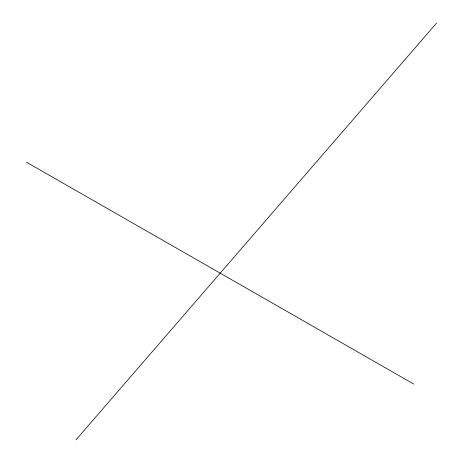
<?xml version="1.0" encoding="UTF-8"?>
<svg xmlns="http://www.w3.org/2000/svg" width="463" height="463" viewBox="0 0 463 463"><rect width="100%" height="100%" fill="white"/><g stroke="black" fill="none" stroke-linecap="round" stroke-linejoin="round"><path stroke-width="0.69" d="M75.996 439.85L436.499 23.15M26.501 162.212L413.893 384.128"/></g></svg>
